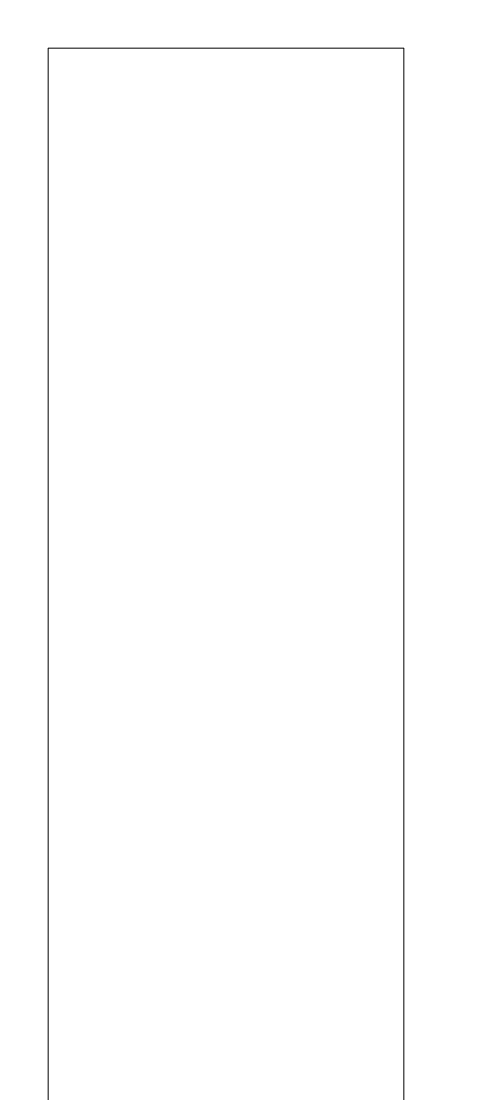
# Model space of a CAD drawing. Header units: millimetres. Extents: x 41350 to 54029, y 25852 to 34717.
# Drawn here: x 46995.39 to 47004.43, y 33527.52 to 33548.62 of the extents above; entities that cross this region are included whole.
import ezdxf

# ---------------------------------------------------------------- set-up
doc = ezdxf.new("R2010")
doc.units = ezdxf.units.MM
doc.set_wipeout_variables(frame=1)
doc.layers.add('! NO PLOT !', color=7, linetype='Continuous', true_color=0xff75dd, plot=False)
doc.layers.add('004-PI-DIN Šina', color=3, linetype='Continuous')
doc.layers.add('SI-ORMAR-Oprema', color=30, linetype='Continuous', lineweight=5)

# ---------------------------------------------------------------- blocks, each defined once
blk = doc.blocks.new('*U554')
at = {"layer": '004-PI-DIN Šina'}
for p, q in [((45.323, 46.968), (-241.3, 46.968)), ((45.323, 45.572), (-241.3, 45.572)), ((45.323, 45.259), (-241.3, 45.259)), ((-241.3, 45.238), (45.323, 45.238))]:
    blk.add_line(p, q, dxfattribs=at)
blk = doc.blocks.new('6ES7521-1BL00-0AB0')
blk.add_wipeout([(-17.4, 69.029), (17.4, 69.029), (17.4, -77.971), (-17.4, -77.971)]).dxf.layer = 'SI-ORMAR-Oprema'
blk.add_wipeout([(-17.4, 69.029), (17.4, 69.029), (17.4, -77.971), (-17.4, -77.971)]).dxf.layer = 'SI-ORMAR-Oprema'
at = {"layer": 'SI-ORMAR-Oprema'}
for p, q in [((-3.5, 49.229), (3.5, 49.229)), ((-3.5, -51.671), (-3.5, 49.229)), ((3.5, 49.229), (3.5, -51.671))]:
    blk.add_line(p, q, dxfattribs=at)

msp = doc.modelspace()

# ---------------------------------------------------------------- block references
at = {"layer": '! NO PLOT !'}
msp.add_blockref('*U554', (47115.697, 33496.678), dxfattribs=at)

# ---------------------------------------------------------------- next in the draw order: block references
msp.add_blockref('6ES7521-1BL00-0AB0', (46999.42, 33498.868), dxfattribs=at)

doc.saveas('drawing.dxf')
